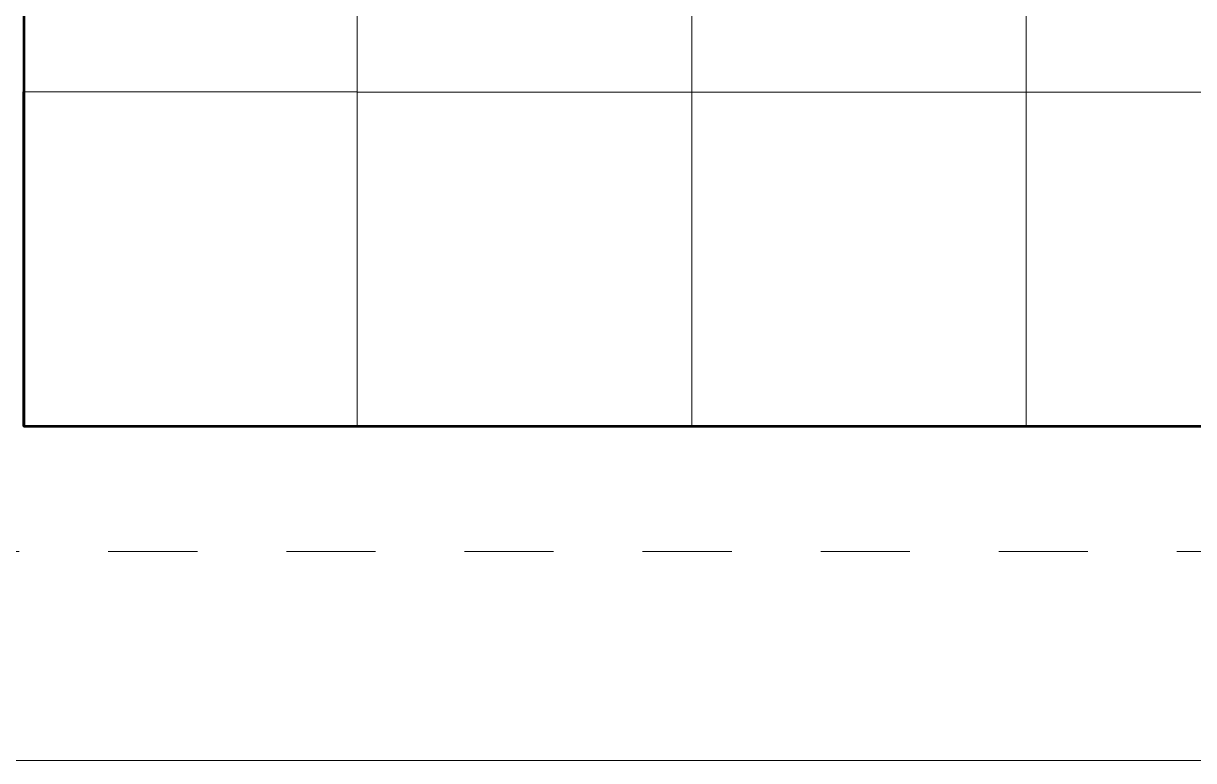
# Model space of a CAD drawing. Header units: inches. Extents: x 0 to 360, y -268 to 0.
# Drawn here: x 211 to 267, y -268 to -232.7 of the extents above; entities that cross this region are included whole.
import ezdxf

# ---------------------------------------------------------------- set-up
doc = ezdxf.new("R2010")
doc.units = ezdxf.units.IN
doc.header["$MEASUREMENT"] = 0
doc.linetypes.add('AI-Linetype-5', pattern=[8.519513, 4.259756, -4.259756])
doc.layers.add('Layer 1', color=7, linetype='Continuous')

# ---------------------------------------------------------------- blocks, each defined once
blk = doc.blocks.new('block 19')
at = {"layer": 'Layer 1', "color": 250, "linetype": 'AI-Linetype-5', "lineweight": 9}
blk.add_lwpolyline([(338.624, -258), (119.247, -258)], dxfattribs=at)
blk = doc.blocks.new('block 18')
at = {"layer": 'Layer 1'}
blk.add_blockref('block 19', (0, 0), dxfattribs=at)
blk = doc.blocks.new('block 20')
at = {"layer": 'Layer 1', "color": 250, "lineweight": 53}
blk.add_lwpolyline([(275, -196), (211.044, -196), (211.044, -252), (275, -252), (275, -196)], dxfattribs=at)
at = {"layer": 'Layer 1', "color": 250, "lineweight": 18}
for points in [[(227, -236.022), (227, -212.022)], [(243, -236.022), (243, -211.999)], [(259.001, -236.022), (259.001, -211.999)], [(211, -252), (227, -252), (227, -236), (211, -236), (211, -252)], [(243, -252.022), (227, -252.022), (227, -236.022), (243, -236.022), (243, -252.022)], [(243, -252.022), (259.001, -252.022), (259.001, -236.022), (243, -236.022), (243, -252.022)], [(259.001, -252.022), (275, -252.022), (275, -236.022), (259.001, -236.022), (259.001, -252.022)]]:
    blk.add_lwpolyline(points, dxfattribs=at)
blk = doc.blocks.new('block 17')
at = {"layer": 'Layer 1'}
for name in ['block 18', 'block 20']:
    blk.add_blockref(name, (0, 0), dxfattribs=at)

msp = doc.modelspace()

# ---------------------------------------------------------------- linework, layer by layer
at = {"layer": 'Layer 1', "color": 250, "lineweight": 9}
msp.add_lwpolyline([(359.999, -268.001), (0, -268.001), (0, 0), (359.999, 0), (359.999, -268.001)], dxfattribs=at)

# ---------------------------------------------------------------- block references
at = {"layer": 'Layer 1'}
msp.add_blockref('block 17', (0, 0), dxfattribs=at)

doc.saveas('drawing.dxf')
